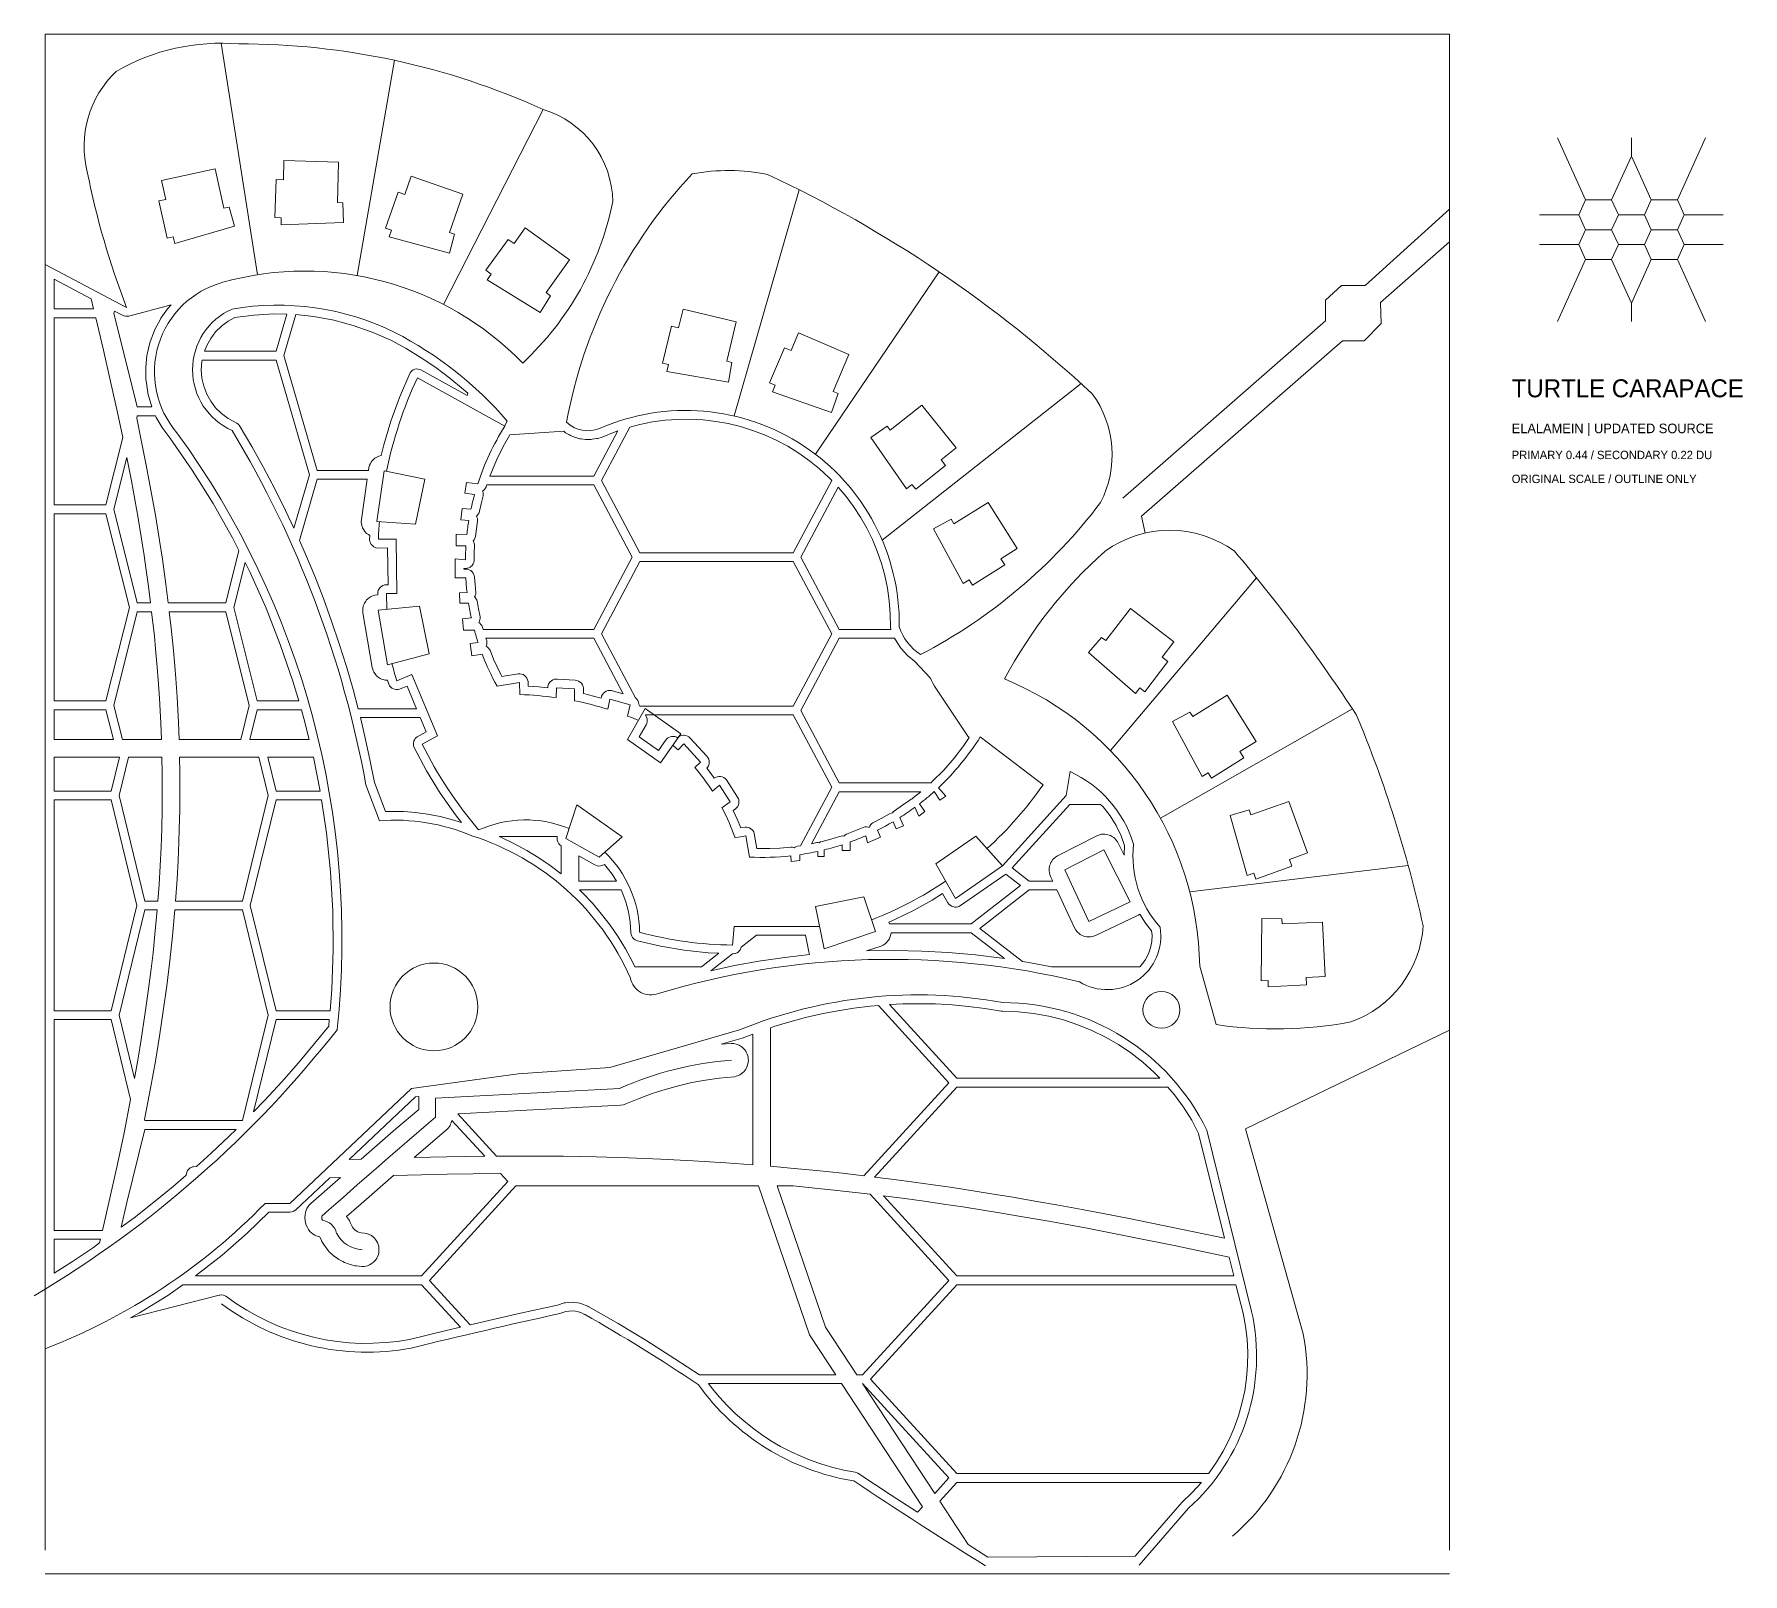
# Model space of a CAD drawing. Header units: inches. Extents: x 36 to 188, y -75 to 56.
# Drawn here: x 90.97 to 133.79, y 17.31 to 55.9 of the extents above; entities that cross this region are included whole.
import ezdxf

# ---------------------------------------------------------------- set-up
doc = ezdxf.new("R2010")
doc.units = ezdxf.units.IN
for name, color, linetype, lineweight in [('01_ORIGINAL_PLAN', 7, 'Continuous', 20), ('02_CONCEPT_CLOSED_AREAS', 7, 'Continuous', 15), ('03_CONCEPT_ICON', 7, 'Continuous', 15), ('04_TITLE', 7, 'Continuous', 15)]:
    doc.layers.add(name, color=color, linetype=linetype, lineweight=lineweight)

# ---------------------------------------------------------------- blocks, each defined once
blk = doc.blocks.new('02_TURTLE')
at = {"layer": '01_ORIGINAL_PLAN'}
for p, q in [((36.248, 17.906), (36.248, 55.9)), ((36.248, 55.9), (71.442, 55.9)), ((71.442, 55.9), (71.442, 17.906)), ((71.442, 17.312), (36.248, 17.312))]:
    blk.add_line(p, q, dxfattribs=at)
for points in [[(40.658, 55.675), (41.569, 49.871)], [(45, 55.245), (44.06, 49.85)], [(48.726, 54.013), (46.225, 49.126)], [(55.143, 52), (53.51, 46.333)], [(63.257, 44.272), (68.329, 48.719), (68.329, 49.231), (68.73, 49.6), (69.33, 49.6), (71.442, 51.512), (71.442, 50.696), (69.711, 49.177), (69.725, 48.651), (69.304, 48.218), (68.761, 48.218), (63.72, 43.82), (63.817, 43.397)], [(38.284, 49.049), (36.248, 50.129)], [(55.552, 45.371), (58.647, 49.945)], [(62.206, 47.145), (57.223, 43.22)], [(47.087, 44.63), (46.802, 44.667), (46.766, 44.393), (47.006, 44.362)], [(46.916, 43.993), (46.696, 44.016), (46.666, 43.73), (46.862, 43.709)], [(46.813, 43.357), (46.546, 43.371), (46.546, 43.074), (46.789, 43.074)], [(45.044, 43.247), (44.595, 43.241)], [(44.807, 41.482), (44.799, 41.881), (45.061, 41.886), (45.044, 43.247)], [(46.775, 42.728), (46.519, 42.748), (46.519, 42.277), (46.786, 42.274)], [(66.604, 42.276), (62.941, 37.945)], [(46.818, 41.908), (46.625, 41.902), (46.633, 41.638), (46.856, 41.638)], [(46.926, 41.27), (46.702, 41.249), (46.728, 40.961), (47.002, 40.962)], [(47.096, 40.651), (46.9, 40.63)], [(46.9, 40.63), (46.939, 40.324), (47.2, 40.358)], [(46.075, 38.317), (45.433, 39.849), (45.059, 39.693)], [(49.053, 39.272), (49.062, 39.519), (49.515, 39.492), (49.513, 39.194)], [(50.35, 38.981), (50.396, 39.232), (50.902, 39.093), (50.842, 38.811)], [(51.286, 38.996), (52.178, 38.364), (51.665, 37.64), (50.837, 38.227), (51.286, 38.996)], [(69.006, 38.995), (64.196, 36.253)], [(46.075, 38.317), (45.692, 38.109)], [(52.249, 38.111), (52.108, 37.96)], [(52.249, 38.111), (52.668, 37.654), (52.525, 37.523)], [(52.968, 36.924), (53.149, 37.079), (53.413, 36.661), (53.207, 36.514)], [(58.528, 36.918), (58.67, 36.704), (58.814, 36.799), (58.632, 37.014)], [(49.567, 36.583), (50.703, 35.787), (50.129, 35.27), (49.295, 35.742), (49.567, 36.583)], [(58.043, 36.524), (58.141, 36.305), (58.295, 36.419), (58.155, 36.608)], [(57.496, 36.162), (57.572, 35.985), (57.754, 36.063), (57.668, 36.267)], [(53.805, 35.806), (53.533, 35.759)], [(53.805, 35.806), (53.805, 35.806)], [(56.221, 35.586), (56.221, 35.439), (56.423, 35.439), (56.423, 35.655)], [(56.812, 35.811), (56.853, 35.634), (57.179, 35.773), (57.105, 35.949)], [(58.564, 35.106), (59.058, 34.241), (60.235, 35.059), (59.57, 35.799), (58.564, 35.106)], [(54.929, 35.306), (54.944, 35.165), (55.16, 35.189), (55.16, 35.336)], [(55.61, 35.419), (55.608, 35.288), (55.771, 35.288), (55.771, 35.457)], [(70.407, 35.063), (64.93, 34.409)], [(53.515, 33.54), (53.473, 33.07)], [(53.515, 33.54), (55.65, 33.54)], [(65.18, 32.538), (65.591, 31.078)], [(71.442, 30.938), (66.326, 28.468)], [(46.027, 28.759), (46.027, 29.23), (50.643, 29.479)], [(66.326, 28.468), (67.775, 23.323)]]:
    blk.add_lwpolyline(points, dxfattribs=at)
for points in [[(43.572, 51.68), (43.598, 52.69), (42.23, 52.734), (42.214, 52.252), (42.035, 52.258), (42.004, 51.303), (42.163, 51.298), (42.158, 51.123), (43.721, 51.177), (43.704, 51.675)], [(40.725, 51.537), (40.502, 52.523), (39.164, 52.23), (39.268, 51.758), (39.093, 51.72), (39.298, 50.787), (39.453, 50.821), (39.491, 50.65), (40.993, 51.087), (40.853, 51.565)], [(46.381, 50.933), (46.709, 51.889), (45.415, 52.34), (45.257, 51.885), (45.088, 51.944), (44.773, 51.041), (44.923, 50.989), (44.866, 50.824), (46.374, 50.409), (46.506, 50.889)], [(48.804, 49.422), (49.389, 50.246), (48.277, 51.045), (47.995, 50.654), (47.85, 50.758), (47.292, 49.982), (47.421, 49.889), (47.319, 49.747), (48.648, 48.921), (48.911, 49.345)], [(53.327, 47.704), (53.561, 48.687), (52.231, 49.012), (52.116, 48.544), (51.942, 48.586), (51.715, 47.658), (51.87, 47.62), (51.829, 47.45), (53.37, 47.181), (53.455, 47.672)], [(55.995, 46.944), (56.387, 47.876), (55.128, 48.415), (54.938, 47.972), (54.774, 48.042), (54.397, 47.164), (54.544, 47.101), (54.475, 46.94), (55.951, 46.422), (56.116, 46.892)], [(57.426, 45.973), (58.218, 46.601), (59.075, 45.534), (58.699, 45.232), (58.811, 45.092), (58.066, 44.493), (57.966, 44.618), (57.83, 44.508), (56.934, 45.791), (57.343, 46.076)], [(45.757, 44.748), (44.738, 44.957), (44.556, 43.684), (45.524, 43.622)], [(59.019, 43.63), (59.878, 44.165), (60.608, 43.006), (60.2, 42.749), (60.296, 42.598), (59.487, 42.088), (59.402, 42.222), (59.254, 42.129), (58.511, 43.505), (58.949, 43.742)], [(45.629, 41.562), (44.593, 41.461), (44.828, 40.095), (45.865, 40.369)], [(62.827, 40.702), (63.445, 41.502), (64.534, 40.672), (64.241, 40.288), (64.384, 40.18), (63.804, 39.42), (63.677, 39.516), (63.571, 39.377), (62.394, 40.407), (62.722, 40.782)], [(65.006, 38.799), (65.865, 39.334), (66.595, 38.175), (66.187, 37.918), (66.283, 37.767), (65.474, 37.257), (65.389, 37.391), (65.242, 37.298), (64.498, 38.674), (64.936, 38.911)], [(66.464, 36.332), (67.417, 36.67), (67.882, 35.382), (67.428, 35.218), (67.489, 35.05), (66.59, 34.725), (66.536, 34.875), (66.372, 34.816), (65.94, 36.319), (66.419, 36.457)], [(61.796, 34.957), (62.78, 35.461), (63.435, 34.152), (62.399, 33.663)], [(55.549, 34.034), (56.763, 34.283), (57.058, 33.412), (55.766, 32.976)], [(67.244, 33.6), (68.254, 33.648), (68.327, 32.28), (67.845, 32.255), (67.855, 32.076), (66.9, 32.025), (66.892, 32.184), (66.717, 32.175), (66.739, 33.739), (67.237, 33.732)]]:
    blk.add_lwpolyline(points, close=True, dxfattribs=at)
for points in [[(44.283, 37.084, 0.090917), (40.931, 45.968, -0.652582), (40.931, 49.011, -0.158741), (45.004, 48.425, -0.098355), (47.824, 46.203), (47.755, 46.078)], [(47.087, 44.63, -0.062406), (47.763, 46.073), (45.572, 47.29, 0.058367), (44.801, 44.944, 0.058367)], [(50.14, 46.014, -0.546754), (57.65, 41.045, 0.171391), (58.184, 40.351, 0.171391)], [(46.916, 43.993, -0.01479), (47.006, 44.362, -0.01479)], [(44.621, 43.68, 0.010358), (44.595, 43.241)], [(46.813, 43.357, -0.013879), (46.862, 43.709)], [(60.29, 39.74, -0.089338), (62.813, 42.944, -0.322066), (66.051, 42.944, -0.030946), (69.111, 38.833, -0.044664), (70.78, 33.554, -0.301674), (68.967, 31.144, -0.082145), (65.591, 31.078)], [(46.775, 42.728, -0.013523), (46.789, 43.074, -0.013523)], [(46.818, 41.908, -0.014342), (46.786, 42.274)], [(46.926, 41.27, -0.014645), (46.856, 41.638)], [(47.096, 40.651, -0.012679), (47.002, 40.962)], [(48.142, 39.35), (48.13, 39.649), (47.57, 39.561, -0.034306), (47.2, 40.358, -0.034306)], [(44.936, 40.124, 0.010564), (45.059, 39.693, 0.010564)], [(60.29, 39.74, -0.300089), (65.18, 32.538)], [(59.849, 35.488, 0.057164), (61.253, 37.088), (59.681, 38.289, -0.064319), (58.632, 37.014, -0.064319)], [(45.692, 38.109, 0.060935), (47.109, 35.956, -0.206423), (49.375, 35.99)], [(59.998, 35.322), (60.235, 35.059), (61.831, 36.816), (61.933, 37.418, -0.214593), (63.522, 35.602, 0.212382), (64.188, 33.517, -0.642649), (62.166, 32.15, 0.132984), (51.615, 31.858, -0.471407), (50.913, 32.245)], [(46.935, 35.809, 0.119192), (44.621, 36.188), (44.283, 37.084)], [(58.528, 36.918, -0.018836), (58.155, 36.608, -0.018836)], [(58.043, 36.524, -0.017658), (57.668, 36.267, -0.017658)], [(57.496, 36.162, -0.017305), (57.105, 35.949, -0.017305)], [(54.929, 35.306, -0.040089), (53.897, 35.276), (53.805, 35.806)], [(56.221, 35.586, -0.018166), (55.771, 35.457, -0.018166)], [(56.812, 35.811, -0.016254), (56.423, 35.655, -0.016254)], [(50.274, 35.4, -0.198705), (51.143, 33.392, 0.063223), (53.473, 33.07)], [(55.61, 35.419, -0.017778), (55.16, 35.336, -0.017778)], [(56.959, 33.703, 0.056142), (58.811, 34.673)], [(53.65, 30.945, -0.14301), (60.243, 31.63, -0.286424), (65.36, 28.431), (66.481, 23.89, -0.272091), (64.9, 18.954), (63.661, 17.533)], [(53.65, 30.945), (50.4, 30.004), (48.095, 29.84), (45.427, 29.473), (42.376, 26.597), (41.758, 26.597, -0.10797), (36.248, 22.954)]]:
    blk.add_lwpolyline(points, format="xyb", dxfattribs=at)
for centre, radius in [((45.989, 31.521), 1.1), ((64.22, 31.448), 0.463)]:
    blk.add_circle(centre, radius, dxfattribs=at)
for centre, radius, start, end in [((40.658, 50.423), 5.252, 85.2142, 120.0956), ((41.139, 37.317), 18.339, 65.5622, 90.1344), ((39.813, 53.089), 2.593, 133.6015, 194.2753), ((48.026, 51.672), 2.444, 0.7167, 73.3418), ((57.911, 56.571), 21.019, 191.3089, 200.9684), ((61.436, 43.951), 12.326, 136.7478, 169.6154), ((53.373, 47.535), 4.948, 78.6004, 100.6499), ((40.939, 23.771), 31.601, 47.0054, 64.8874), ((43.034, 53.196), 7.583, 313.0815, 348.6437), ((41.312, 47.434), 2.33, 105.2161, 220.7715), ((42.751, 42.34), 7.624, 44.2289, 105.6047), ((60.387, 45.356), 2.599, 332.6099, 36.0186), ((22.064, 33.195), 21.619, 354.0583, 36.0319), ((49.852, 46.755), 0.794, 227.0981, 291.2465), ((51.961, 52.291), 13.465, 297.5281, 322.8549), ((47.898, 31.093), 8.26, 81.9573, 88.3074), ((47.898, 31.093), 8.26, 72.7279, 78.7214), ((47.898, 31.093), 8.26, 67.0855, 69.118), ((48.363, 33.974), 5.47, 46.7825, 48.644), ((48.363, 33.974), 5.47, 32.6388, 40.4465), ((48.363, 33.974), 5.47, 19.0436, 27.6609), ((44.996, 29.643), 6.464, 23.734, 72.5429), ((22.02, 47.825), 27.364, 300.648, 321.9453), ((54.073, 21.787), 8.422, 94.2501, 114.0352), ((177.596, -125.015), 202.378, 130.55026, 131.62005), ((43.293, 26.24), 0.119, 162.5746, 211.3187), ((43.119, 25.741), 0.443, 13.2811, 80.611), ((44.225, 26.196), 0.761, 207.5896, 267.5639), ((44.306, 28.951), 6.083, 233.183, 280.5392), ((83.889, -134.15), 161.762, 102.40484, 103.75801), ((49.433, 23.211), 0.689, 61.2688, 115.2094), ((27.349, -15.654), 45.391, 56.1832, 60.407), ((62.535, 22.313), 5.337, 310.4718, 10.9016), ((57.468, 25.543), 5.979, 215.6658, 260.7622), ((129.159, 128.7), 131.041, 236.3299, 238.04792)]:
    blk.add_arc(centre, radius, start, end, dxfattribs=at)
at = {"layer": '02_CONCEPT_CLOSED_AREAS'}
for points in [[(36.468, 49.763), (37.398, 49.27), (37.46, 49.014), (36.468, 49.014)], [(39.314, 49.019), (39.146, 48.78), (39.132, 48.757), (38.994, 48.497), (38.983, 48.472), (38.878, 48.193), (38.869, 48.166), (38.801, 47.877), (38.796, 47.849), (38.765, 47.557), (38.764, 47.529), (38.77, 47.238), (38.772, 47.21), (38.814, 46.922), (38.819, 46.896), (38.897, 46.615), (38.919, 46.558), (38.554, 46.558), (37.966, 48.904), (37.98, 48.961), (38.199, 48.846), (38.218, 48.839), (38.258, 48.831), (38.299, 48.83), (38.339, 48.837), (39.399, 49.114)], [(40.293, 48.098), (40.393, 48.277), (40.517, 48.441), (40.664, 48.586), (40.832, 48.71), (40.999, 48.798), (41.472, 48.861), (41.977, 48.888), (42.3, 48.88), (42.031, 47.954), (40.238, 47.954)], [(42.982, 48.823), (43.477, 48.732), (43.965, 48.602), (44.442, 48.434), (44.906, 48.228), (45.292, 48.019), (45.669, 47.79), (46.035, 47.544), (46.387, 47.28), (46.726, 46.999), (46.836, 46.899), (46.821, 46.848), (45.66, 47.492), (45.639, 47.499), (45.597, 47.508), (45.554, 47.509), (45.511, 47.501), (45.471, 47.485), (45.435, 47.462), (45.419, 47.447), (45.391, 47.414), (45.38, 47.396), (45.121, 46.796), (44.907, 46.202), (44.731, 45.609), (44.668, 45.34), (44.606, 45.324), (44.571, 45.309), (44.538, 45.292), (44.507, 45.271), (44.478, 45.248), (44.438, 45.205), (44.415, 45.175), (44.396, 45.144), (44.373, 45.095), (44.357, 45.039), (44.346, 44.968), (43.064, 44.968), (42.228, 47.844), (42.526, 48.871)], [(36.468, 48.794), (37.513, 48.794), (37.706, 47.978), (37.885, 47.197), (38.057, 46.417), (38.189, 45.79), (37.767, 44.102), (36.468, 44.102)], [(42.268, 43.962), (41.997, 44.505), (41.716, 45.038), (41.423, 45.564), (41.109, 46.097), (41.083, 46.127), (41.051, 46.153), (40.832, 46.27), (40.664, 46.393), (40.517, 46.538), (40.393, 46.702), (40.293, 46.882), (40.219, 47.075), (40.174, 47.278), (40.158, 47.49), (40.174, 47.701), (40.181, 47.734), (42.031, 47.734), (42.867, 44.858), (42.477, 43.518)], [(39.011, 46.338), (39.03, 46.295), (39.177, 46.04), (39.192, 46.017), (39.369, 45.783), (39.932, 44.97), (40.455, 44.135), (40.938, 43.28), (41.101, 42.956), (40.773, 41.645), (39.33, 41.645), (39.27, 42.113), (39.182, 42.741), (39.109, 43.213), (39.006, 43.842), (38.895, 44.469), (38.777, 45.097), (38.652, 45.725), (38.538, 46.274), (38.554, 46.338)], [(51.15, 46.12), (51.465, 46.182), (51.781, 46.224), (52.099, 46.247), (52.417, 46.25), (52.734, 46.233), (53.049, 46.196), (53.362, 46.14), (53.671, 46.065), (53.976, 45.97), (54.276, 45.856), (54.569, 45.723), (54.855, 45.571), (55.132, 45.399), (55.399, 45.211), (55.651, 45.007), (55.888, 44.79), (55.952, 44.722), (55.957, 44.713), (54.993, 42.901), (51.149, 42.901), (50.184, 44.713), (50.897, 46.053)], [(47.427, 44.925), (47.579, 45.279), (47.754, 45.623), (47.894, 45.861), (49.24, 45.948), (49.287, 45.913), (49.383, 45.856), (49.41, 45.842), (49.512, 45.8), (49.541, 45.79), (49.647, 45.762), (49.677, 45.756), (49.786, 45.743), (49.816, 45.742), (49.927, 45.744), (49.957, 45.746), (50.067, 45.764), (50.097, 45.771), (50.205, 45.804), (50.532, 45.936), (50.597, 45.957), (49.993, 44.823), (47.39, 44.823)], [(38.291, 45.289), (38.405, 44.702), (38.491, 44.235), (38.573, 43.767), (38.65, 43.3), (38.723, 42.833), (38.769, 42.522), (38.834, 42.055), (38.886, 41.645), (38.554, 41.645), (37.966, 43.992)], [(44.375, 43.23), (44.381, 43.188), (44.395, 43.149), (44.405, 43.13), (44.417, 43.112), (44.445, 43.081), (44.478, 43.055), (44.496, 43.045), (44.535, 43.029), (44.577, 43.022), (44.827, 43.024), (44.838, 42.102), (44.795, 42.101), (44.752, 42.096), (44.711, 42.083), (44.673, 42.061), (44.656, 42.048), (44.626, 42.017), (44.614, 42), (44.594, 41.961), (44.583, 41.92), (44.58, 41.898), (44.58, 41.851), (44.507, 41.841), (44.47, 41.831), (44.435, 41.817), (44.402, 41.801), (44.37, 41.781), (44.328, 41.747), (44.301, 41.72), (44.278, 41.69), (44.246, 41.64), (44.225, 41.591), (44.214, 41.555), (44.207, 41.518), (44.203, 41.459), (44.208, 41.394), (44.444, 40.029), (44.455, 39.982), (44.468, 39.946), (44.484, 39.912), (44.513, 39.866), (44.552, 39.82), (44.593, 39.784), (44.643, 39.752), (44.677, 39.736), (44.713, 39.723), (44.766, 39.711), (44.825, 39.706), (44.856, 39.609), (44.876, 39.57), (44.904, 39.537), (44.937, 39.51), (44.956, 39.499), (44.996, 39.482), (45.038, 39.474), (45.06, 39.473), (45.103, 39.477), (45.144, 39.49), (45.315, 39.562), (45.553, 38.995), (44.089, 38.995), (43.962, 39.474), (43.795, 40.051), (43.616, 40.62), (43.423, 41.189), (43.217, 41.754), (42.999, 42.314), (42.768, 42.869), (42.617, 43.209), (43.064, 44.748), (44.314, 44.748), (44.17, 43.739), (44.167, 43.675), (44.173, 43.616), (44.186, 43.563), (44.199, 43.528), (44.227, 43.476), (44.259, 43.432), (44.301, 43.39), (44.344, 43.357), (44.379, 43.337)], [(46.993, 43.229), (47.014, 43.267), (47.028, 43.309), (47.053, 43.503), (47.082, 43.695), (47.08, 43.737), (47.077, 43.758), (47.064, 43.798), (47.052, 43.82), (47.069, 43.835), (47.097, 43.868), (47.118, 43.905), (47.131, 43.946), (47.172, 44.126), (47.224, 44.326), (47.226, 44.348), (47.224, 44.392), (47.22, 44.414), (47.209, 44.447), (47.236, 44.468), (47.251, 44.483), (47.276, 44.517), (47.294, 44.555), (47.311, 44.603), (49.993, 44.603), (50.958, 42.791), (49.993, 40.979), (47.226, 40.979), (47.207, 41.042), (47.187, 41.081), (47.159, 41.116), (47.143, 41.131), (47.112, 41.152), (47.13, 41.187), (47.142, 41.229), (47.145, 41.25), (47.145, 41.294), (47.104, 41.495), (47.068, 41.696), (47.061, 41.717), (47.041, 41.757), (47.028, 41.775), (47.008, 41.797), (47.023, 41.827), (47.03, 41.848), (47.035, 41.868), (47.038, 41.911), (47.019, 42.11), (47.006, 42.289), (46.998, 42.332), (46.991, 42.353), (46.972, 42.392), (46.945, 42.427), (46.911, 42.455), (46.873, 42.476), (46.831, 42.49), (46.788, 42.494), (46.739, 42.495), (46.739, 42.51), (46.779, 42.508), (46.821, 42.513), (46.861, 42.525), (46.898, 42.545), (46.915, 42.558), (46.945, 42.588), (46.968, 42.623), (46.985, 42.662), (46.994, 42.703), (46.995, 42.724), (46.999, 42.893), (47.008, 43.083), (47.007, 43.104), (46.997, 43.145), (46.98, 43.183), (46.968, 43.201)], [(56.316, 44.315), (56.506, 44.06), (56.68, 43.794), (56.837, 43.518), (56.977, 43.232), (57.099, 42.939), (57.202, 42.638), (57.287, 42.33), (57.353, 42.016), (57.399, 41.698), (57.425, 41.375), (57.431, 41.042), (57.435, 41), (57.441, 40.979), (56.148, 40.979), (55.184, 42.791), (56.119, 44.548)], [(36.468, 43.882), (37.767, 43.882), (38.354, 41.535), (37.767, 39.189), (36.468, 39.189)], [(41.379, 42.406), (41.78, 41.515), (42.138, 40.607), (42.455, 39.685), (42.601, 39.189), (41.56, 39.189), (40.972, 41.535), (41.253, 42.656)], [(51.121, 39.109), (51.112, 39.157), (51.095, 39.198), (51.07, 39.235), (51.037, 39.267), (50.184, 40.869), (51.149, 42.681), (54.993, 42.681), (55.957, 40.869), (54.993, 39.057), (51.149, 39.057)], [(38.913, 41.425), (38.981, 40.81), (39.012, 40.499), (39.053, 40.032), (39.078, 39.721), (39.11, 39.255), (39.128, 38.944), (39.143, 38.633), (39.159, 38.22), (38.181, 38.22), (37.966, 39.079), (38.554, 41.425)], [(39.599, 38.22), (39.583, 38.652), (39.567, 38.968), (39.549, 39.282), (39.516, 39.754), (39.492, 40.069), (39.45, 40.541), (39.402, 41.012), (39.356, 41.425), (40.773, 41.425), (41.361, 39.079), (41.146, 38.22)], [(50.734, 39.367), (50.433, 39.449), (50.39, 39.452), (50.348, 39.447), (50.307, 39.433), (50.27, 39.412), (50.237, 39.384), (50.21, 39.351), (50.191, 39.312), (50.177, 39.261), (49.986, 39.312), (49.734, 39.372), (49.734, 39.513), (49.725, 39.556), (49.708, 39.597), (49.683, 39.634), (49.651, 39.664), (49.613, 39.688), (49.572, 39.704), (49.528, 39.711), (49.075, 39.738), (49.032, 39.736), (49.01, 39.732), (48.969, 39.718), (48.931, 39.695), (48.899, 39.666), (48.885, 39.649), (48.863, 39.611), (48.854, 39.591), (48.844, 39.548), (48.842, 39.521), (48.614, 39.543), (48.353, 39.561), (48.348, 39.679), (48.337, 39.721), (48.319, 39.761), (48.293, 39.796), (48.261, 39.825), (48.223, 39.848), (48.182, 39.862), (48.139, 39.868), (48.096, 39.866), (47.691, 39.802), (47.664, 39.855), (47.571, 40.046), (47.485, 40.24), (47.395, 40.46), (47.383, 40.479), (47.355, 40.514), (47.321, 40.542), (47.294, 40.556), (47.307, 40.59), (47.312, 40.611), (47.316, 40.654), (47.311, 40.697), (47.292, 40.759), (49.993, 40.759)], [(57.533, 40.759), (57.553, 40.721), (57.673, 40.534), (57.695, 40.504), (57.858, 40.327), (58.036, 40.188), (58.437, 39.762), (58.458, 39.702), (58.49, 39.632), (58.534, 39.556), (59.334, 38.356), (59.371, 38.306), (59.402, 38.269), (59.272, 38.074), (59.028, 37.758), (58.764, 37.458), (58.477, 37.17), (58.448, 37.135), (56.148, 37.135), (55.184, 38.947), (56.148, 40.759)], [(36.468, 38.969), (37.767, 38.969), (37.954, 38.22), (36.468, 38.22)], [(42.729, 38.75), (42.859, 38.22), (41.373, 38.22), (41.56, 38.969), (42.665, 38.969)], [(45.795, 38.415), (45.568, 38.291), (45.535, 38.263), (45.521, 38.247), (45.497, 38.211), (45.488, 38.192), (45.481, 38.172), (45.473, 38.13), (45.473, 38.087), (45.476, 38.065), (45.489, 38.024), (45.802, 37.435), (46.147, 36.874), (46.526, 36.335), (46.681, 36.14), (46.431, 36.22), (46.145, 36.293), (45.83, 36.354), (45.524, 36.395), (45.23, 36.417), (44.921, 36.421), (44.771, 36.415), (44.496, 37.144), (44.385, 37.718), (44.258, 38.302), (44.144, 38.775), (45.645, 38.775)], [(55.179, 35.562), (55.104, 35.549), (55.062, 35.534), (55.043, 35.523), (55.02, 35.506), (54.993, 35.517), (54.972, 35.522), (54.93, 35.526), (54.656, 35.503), (54.407, 35.49), (54.158, 35.488), (54.083, 35.49), (54.017, 35.865), (54.002, 35.905), (53.979, 35.942), (53.965, 35.958), (53.932, 35.986), (53.894, 36.007), (53.853, 36.021), (53.832, 36.025), (53.789, 36.026), (53.676, 36.007), (53.588, 36.226), (53.488, 36.444), (53.542, 36.482), (53.575, 36.512), (53.602, 36.547), (53.612, 36.567), (53.621, 36.587), (53.631, 36.63), (53.633, 36.675), (53.626, 36.718), (53.619, 36.739), (53.599, 36.779), (53.322, 37.215), (53.291, 37.247), (53.255, 37.272), (53.214, 37.289), (53.171, 37.298), (53.126, 37.298), (53.083, 37.289), (53.042, 37.271), (53.013, 37.251), (52.932, 37.365), (52.827, 37.502), (52.845, 37.524), (52.867, 37.561), (52.876, 37.581), (52.886, 37.623), (52.888, 37.666), (52.885, 37.687), (52.875, 37.729), (52.856, 37.768), (52.83, 37.802), (52.412, 38.259), (52.38, 38.288), (52.343, 38.31), (52.303, 38.324), (52.261, 38.33), (52.24, 38.331), (52.198, 38.325), (52.158, 38.311), (52.121, 38.289), (52.094, 38.266), (52.068, 38.28), (52.048, 38.288), (52.027, 38.294), (51.984, 38.3), (51.941, 38.297), (51.92, 38.293), (51.879, 38.277), (51.842, 38.254), (51.811, 38.224), (51.613, 37.947), (51.128, 38.29), (51.304, 38.591), (51.322, 38.631), (51.328, 38.652), (51.334, 38.696), (51.331, 38.74), (51.319, 38.782), (51.31, 38.802), (51.288, 38.837), (54.993, 38.837), (55.957, 37.025)], [(38.105, 37.78), (37.897, 36.928), (36.468, 36.928), (36.468, 37.78)], [(39.171, 37.78), (39.178, 37.389), (39.18, 36.922), (39.176, 36.456), (39.166, 35.989), (39.15, 35.523), (39.128, 35.056), (39.1, 34.59), (39.07, 34.175), (38.743, 34.175), (38.096, 36.818), (38.332, 37.78)], [(39.511, 34.175), (39.549, 34.719), (39.575, 35.19), (39.595, 35.662), (39.606, 35.978), (39.616, 36.45), (39.62, 36.921), (39.618, 37.393), (39.612, 37.78), (41.598, 37.78), (41.833, 36.818), (41.187, 34.175)], [(43.133, 36.928), (42.033, 36.928), (41.824, 37.78), (42.966, 37.78)], [(58.187, 36.915), (58.003, 36.767), (57.974, 36.732), (57.952, 36.724), (57.914, 36.702), (57.734, 36.574), (57.531, 36.439), (57.499, 36.408), (57.48, 36.381), (57.447, 36.376), (57.406, 36.362), (57.197, 36.245), (56.985, 36.134), (56.967, 36.121), (56.936, 36.09), (56.911, 36.054), (56.895, 36.015), (56.871, 36.023), (56.829, 36.031), (56.787, 36.03), (56.745, 36.021), (56.537, 35.934), (56.326, 35.853), (56.288, 35.829), (56.259, 35.802), (56.218, 35.806), (56.197, 35.804), (56.154, 35.795), (55.936, 35.729), (55.716, 35.67), (55.674, 35.654), (55.644, 35.636), (55.609, 35.639), (55.587, 35.638), (55.454, 35.611), (56.148, 36.915)], [(36.468, 36.708), (37.897, 36.708), (38.543, 34.065), (37.897, 31.423), (36.468, 31.423)], [(43.294, 35.882), (43.394, 34.91), (43.45, 33.932), (43.462, 32.95), (43.428, 31.966), (43.384, 31.423), (42.033, 31.423), (41.386, 34.065), (42.033, 36.708), (43.17, 36.708)], [(61.929, 36.597), (62.696, 36.597), (62.757, 36.535), (62.933, 36.311), (63.085, 36.068), (63.212, 35.81), (63.299, 35.569), (63.286, 35.322), (63.116, 35.66), (63.081, 35.709), (63.055, 35.738), (63.026, 35.764), (62.995, 35.786), (62.947, 35.814), (62.912, 35.828), (62.854, 35.844), (62.799, 35.851), (62.76, 35.851), (62.722, 35.847), (62.684, 35.839), (62.648, 35.828), (62.602, 35.809), (61.618, 35.304), (61.564, 35.271), (61.519, 35.232), (61.494, 35.205), (61.472, 35.175), (61.453, 35.143), (61.437, 35.109), (61.424, 35.074), (61.414, 35.038), (61.408, 35.001), (61.406, 34.964), (61.407, 34.926), (61.412, 34.889), (61.425, 34.837), (61.442, 34.793), (61.498, 34.673), (60.91, 34.673), (60.483, 35.004)], [(49.08, 35.789), (49.075, 35.746), (49.076, 35.724), (49.078, 35.703), (49.09, 35.662), (49.109, 35.623), (49.122, 35.606), (49.151, 35.575), (49.18, 35.554), (49.18, 34.855), (48.901, 35.067), (48.618, 35.26), (48.315, 35.444), (47.991, 35.618), (47.679, 35.764), (47.62, 35.789)], [(50.456, 34.845), (50.563, 34.673), (49.62, 34.673), (49.62, 35.305), (50.021, 35.079), (50.059, 35.062), (50.08, 35.056), (50.122, 35.05), (50.164, 35.053), (50.204, 35.063), (50.224, 35.072), (50.26, 35.093), (50.299, 35.051)], [(57.39, 33.646), (57.539, 33.709), (58.02, 33.944), (58.477, 34.2), (58.735, 34.364), (58.867, 34.132), (58.892, 34.097), (58.923, 34.068), (58.959, 34.045), (58.979, 34.036), (59.02, 34.025), (59.042, 34.022), (59.084, 34.023), (59.126, 34.032), (59.146, 34.04), (59.184, 34.061), (60.322, 34.851), (60.693, 34.563), (59.452, 33.6), (57.406, 33.6)], [(50.706, 34.395), (50.796, 34.154), (50.863, 33.905), (50.906, 33.649), (50.924, 33.378), (50.931, 33.335), (50.946, 33.295), (50.968, 33.258), (50.998, 33.227), (51.033, 33.202), (51.072, 33.184), (51.093, 33.178), (51.667, 33.042), (52.261, 32.94), (52.861, 32.876), (53.128, 32.864), (52.695, 32.528), (51.022, 32.528), (50.958, 32.664), (50.787, 32.979), (50.607, 33.274), (50.406, 33.567), (50.19, 33.849), (49.96, 34.118), (49.717, 34.374), (49.634, 34.453), (50.677, 34.453)], [(62.045, 33.499), (62.078, 33.442), (62.116, 33.395), (62.156, 33.358), (62.188, 33.336), (62.221, 33.316), (62.256, 33.301), (62.292, 33.288), (62.351, 33.277), (62.406, 33.274), (62.444, 33.276), (62.482, 33.283), (62.519, 33.293), (62.565, 33.311), (63.602, 33.8), (63.645, 33.824), (63.679, 33.848), (63.825, 33.621), (63.975, 33.431), (63.985, 33.319), (63.977, 33.159), (63.947, 33.003), (63.895, 32.854), (63.823, 32.713), (63.731, 32.584), (63.678, 32.528), (61.467, 32.528), (60.895, 32.637), (60.74, 32.661), (59.669, 33.49), (60.91, 34.453), (61.601, 34.453)], [(39.052, 33.955), (38.997, 33.346), (38.948, 32.879), (38.893, 32.412), (38.813, 31.79), (38.746, 31.323), (38.65, 30.7), (38.573, 30.233), (38.484, 29.729), (38.096, 31.313), (38.743, 33.955)], [(38.736, 28.696), (38.895, 29.53), (39.006, 30.158), (39.11, 30.787), (39.204, 31.416), (39.29, 32.045), (39.367, 32.674), (39.434, 33.303), (39.494, 33.955), (41.187, 33.955), (41.833, 31.313), (41.187, 28.671), (38.743, 28.671)], [(53.485, 32.85), (53.526, 32.856), (53.546, 32.862), (53.584, 32.88), (53.618, 32.904), (53.647, 32.935), (53.659, 32.952), (53.678, 32.989), (53.687, 33.019), (54.075, 33.32), (55.297, 33.32), (55.384, 32.898), (55.404, 32.831), (54.849, 32.769), (54.182, 32.673), (53.525, 32.556), (52.926, 32.429), (53.469, 32.85)], [(57.193, 33.047), (57.243, 33.069), (57.293, 33.102), (57.334, 33.138), (57.373, 33.183), (57.402, 33.23), (57.426, 33.285), (57.44, 33.338), (57.446, 33.38), (59.452, 33.38), (60.291, 32.73), (60.22, 32.741), (59.557, 32.822), (58.879, 32.881), (58.214, 32.918), (57.541, 32.933), (56.83, 32.924)], [(54.904, 31.148), (55.302, 31.255), (55.703, 31.348), (56.107, 31.426), (56.512, 31.491), (56.92, 31.54), (57.126, 31.558), (58.894, 29.622), (56.763, 27.289), (56.225, 27.351), (55.576, 27.42), (54.925, 27.483), (54.423, 27.527), (54.42, 27.537), (54.42, 30.995), (54.51, 31.027)], [(57.74, 31.596), (58.151, 31.602), (58.562, 31.594), (58.973, 31.571), (59.384, 31.533), (59.794, 31.481), (60.207, 31.413), (60.235, 31.41), (60.633, 31.396), (61.017, 31.355), (61.395, 31.287), (61.765, 31.193), (62.126, 31.075), (62.477, 30.932), (62.816, 30.766), (63.143, 30.577), (63.456, 30.366), (63.754, 30.133), (64.036, 29.88), (64.18, 29.732), (59.091, 29.732), (57.404, 31.579)], [(38.386, 29.202), (38.221, 28.362), (38.057, 27.583), (37.885, 26.803), (37.682, 25.919), (36.468, 25.919), (36.468, 31.203), (37.897, 31.203)], [(43.353, 31.042), (42.998, 30.6), (42.592, 30.116), (42.175, 29.643), (41.747, 29.18), (41.467, 28.89), (42.033, 31.203), (43.366, 31.203)], [(50.665, 29.059), (50.736, 29.069), (50.795, 29.088), (51.133, 29.229), (51.457, 29.349), (51.785, 29.455), (52.118, 29.546), (52.454, 29.623), (52.793, 29.686), (53.135, 29.734), (53.519, 29.772), (53.559, 29.781), (53.598, 29.793), (53.655, 29.82), (53.69, 29.842), (53.722, 29.867), (53.752, 29.896), (53.779, 29.927), (53.803, 29.961), (53.823, 29.996), (53.84, 30.034), (53.858, 30.092), (53.865, 30.133), (53.868, 30.174), (53.867, 30.215), (53.863, 30.256), (53.854, 30.296), (53.841, 30.335), (53.824, 30.373), (53.804, 30.409), (53.781, 30.443), (53.754, 30.474), (53.724, 30.503), (53.692, 30.528), (53.638, 30.561), (53.6, 30.577), (53.561, 30.59), (53.501, 30.602), (53.439, 30.605), (53.19, 30.583), (53.711, 30.734), (53.98, 30.837), (53.98, 27.563), (53.3, 27.613), (52.487, 27.664), (51.675, 27.706), (50.862, 27.738), (50.05, 27.761), (49.238, 27.776), (48.425, 27.783), (47.556, 27.781), (46.59, 28.839)], [(45.61, 29.276), (45.607, 29.23), (45.607, 28.952), (45.036, 28.461), (44.168, 27.706), (43.862, 27.695), (45.527, 29.265)], [(64.547, 29.316), (64.773, 29.006), (64.979, 28.679), (65.153, 28.351), (65.801, 25.725), (64.508, 25.996), (63.372, 26.225), (62.236, 26.443), (61.587, 26.562), (61.099, 26.648), (60.45, 26.759), (59.963, 26.839), (58.988, 26.991), (58.5, 27.062), (58.013, 27.13), (57.525, 27.195), (57.032, 27.257), (59.091, 29.512), (64.382, 29.512)], [(40.86, 28.284), (40.402, 27.853), (40.034, 27.522), (39.961, 27.516), (39.933, 27.509), (39.906, 27.499), (39.881, 27.485), (39.858, 27.468), (39.837, 27.448), (39.819, 27.425), (39.804, 27.401), (39.793, 27.374), (39.785, 27.346), (39.78, 27.3), (39.456, 27.021), (38.969, 26.623), (38.472, 26.235), (38.152, 25.997), (38.294, 26.616), (38.743, 28.451), (41.029, 28.451)], [(46.301, 28.441), (46.351, 28.492), (46.375, 28.525), (46.392, 28.552), (46.406, 28.579), (46.422, 28.618), (46.439, 28.678), (47.26, 27.779), (46.314, 27.766), (45.495, 27.747)], [(40.011, 24.778), (40.679, 25.301), (41.305, 25.849), (41.847, 26.377), (42.376, 26.377), (42.417, 26.381), (42.457, 26.392), (42.476, 26.401), (42.511, 26.423), (42.527, 26.437), (43.375, 27.236), (43.643, 27.246), (42.901, 26.591), (42.864, 26.554), (42.838, 26.521), (42.806, 26.47), (42.787, 26.427), (42.77, 26.372), (42.757, 26.301), (42.754, 26.244), (42.759, 26.164), (42.771, 26.107), (42.787, 26.053), (42.816, 25.99), (42.844, 25.942), (42.881, 25.895), (42.916, 25.861), (42.96, 25.827), (43.001, 25.804), (43.038, 25.787), (43.131, 25.755), (43.167, 25.67), (43.182, 25.64), (43.244, 25.538), (43.267, 25.504), (43.338, 25.415), (43.366, 25.385), (43.447, 25.307), (43.489, 25.272), (43.569, 25.214), (43.602, 25.192), (43.701, 25.137), (43.75, 25.114), (43.842, 25.078), (43.895, 25.062), (44.006, 25.035), (44.046, 25.028), (44.177, 25.015), (44.24, 25.018), (44.28, 25.024), (44.32, 25.035), (44.377, 25.058), (44.413, 25.078), (44.463, 25.114), (44.494, 25.143), (44.521, 25.174), (44.555, 25.224), (44.574, 25.26), (44.596, 25.319), (44.605, 25.359), (44.611, 25.4), (44.611, 25.461), (44.603, 25.523), (44.592, 25.563), (44.578, 25.601), (44.559, 25.638), (44.526, 25.689), (44.5, 25.721), (44.47, 25.75), (44.42, 25.788), (44.367, 25.817), (44.308, 25.839), (44.248, 25.851), (44.165, 25.86), (44.122, 25.871), (44.081, 25.887), (44.042, 25.908), (44.006, 25.934), (43.974, 25.965), (43.946, 25.999), (43.927, 26.032), (43.891, 26.12), (43.869, 26.167), (43.847, 26.202), (43.8, 26.264), (44.164, 26.586), (44.971, 27.292), (45.676, 27.312), (46.323, 27.326), (46.969, 27.336), (47.66, 27.342), (47.839, 27.145), (45.678, 24.778)], [(55.392, 23.329), (55.402, 23.303), (55.416, 23.279), (56.058, 22.301), (52.641, 22.301), (52.029, 22.703), (51.321, 23.149), (50.602, 23.584), (49.87, 24.008), (49.847, 24.02), (49.671, 24.089), (49.646, 24.094), (49.461, 24.12), (49.275, 24.105), (49.249, 24.102), (49.081, 24.047), (48.158, 23.841), (46.896, 23.55), (45.875, 24.668), (48.037, 27.035), (54.126, 27.035)], [(55.799, 23.497), (54.591, 27.035), (54.992, 27.035), (55.531, 26.982), (56.015, 26.931), (56.922, 26.827), (58.894, 24.668), (56.732, 22.301), (56.584, 22.301)], [(57.258, 26.785), (57.792, 26.716), (58.277, 26.649), (58.761, 26.579), (59.246, 26.507), (60.216, 26.352), (60.7, 26.271), (61.347, 26.158), (62.317, 25.98), (63.449, 25.761), (64.581, 25.532), (65.918, 25.25), (66.035, 24.778), (59.091, 24.778)], [(37.608, 25.605), (37.452, 25.494), (36.929, 25.142), (36.468, 24.846), (36.468, 25.699), (37.63, 25.699)], [(38.611, 23.852), (39.316, 24.291), (39.697, 24.558), (45.678, 24.558), (46.651, 23.492), (46.295, 23.408), (45.375, 23.186), (45.075, 23.138), (44.772, 23.106), (44.469, 23.09), (44.166, 23.089), (43.865, 23.104), (43.565, 23.134), (43.267, 23.18), (42.973, 23.241), (42.682, 23.317), (42.395, 23.408), (42.112, 23.513), (41.835, 23.633), (41.564, 23.768), (41.3, 23.917), (41.042, 24.08), (40.769, 24.272), (40.731, 24.289), (40.711, 24.295), (40.669, 24.301), (40.626, 24.298), (40.606, 24.294), (38.385, 23.727)], [(66.328, 23.516), (66.367, 23.19), (66.385, 22.864), (66.38, 22.539), (66.354, 22.217), (66.308, 21.898), (66.24, 21.583), (66.152, 21.274), (66.044, 20.971), (65.916, 20.676), (65.769, 20.389), (65.603, 20.112), (65.418, 19.845), (65.401, 19.824), (59.091, 19.824), (56.93, 22.191), (59.091, 24.558), (66.089, 24.558), (66.266, 23.843)], [(58.232, 18.989), (58.109, 18.855), (57.448, 19.284), (56.609, 19.837), (56.57, 19.853), (56.549, 19.858), (56.262, 19.912), (55.985, 19.979), (55.712, 20.059), (55.445, 20.152), (55.183, 20.257), (54.927, 20.375), (54.677, 20.506), (54.435, 20.648), (54.199, 20.802), (53.971, 20.968), (53.751, 21.145), (53.54, 21.332), (53.338, 21.53), (53.145, 21.739), (52.962, 21.957), (52.869, 22.081), (56.203, 22.081)], [(56.729, 22.081), (56.732, 22.081), (58.894, 19.714), (58.538, 19.324)], [(65.225, 19.604), (64.992, 19.347), (64.734, 19.099), (63.561, 17.752), (59.873, 17.733), (59.377, 18.045), (58.663, 19.134), (59.091, 19.604)]]:
    blk.add_lwpolyline(points, close=True, dxfattribs=at)
at = {"layer": '03_CONCEPT_ICON'}
for points in [[(74.146, 53.3), (74.849, 51.745)], [(76, 53.3), (76, 52.841)], [(77.854, 53.3), (77.151, 51.745)], [(75.504, 51.745), (76, 52.841)], [(76, 52.841), (76.496, 51.745)], [(74.849, 51.745), (74.681, 51.372)], [(74.849, 51.745), (75.504, 51.745)], [(75.504, 51.745), (75.673, 51.372)], [(76.496, 51.745), (76.327, 51.372)], [(77.151, 51.745), (76.496, 51.745)], [(77.151, 51.745), (77.319, 51.372)], [(73.7, 51.372), (74.681, 51.372)], [(74.681, 51.372), (74.849, 51)], [(74.681, 50.628), (74.849, 51)], [(74.849, 51), (75.504, 51)], [(75.504, 51), (75.673, 51.372)], [(75.504, 51), (75.673, 50.628)], [(75.673, 51.372), (76.327, 51.372)], [(76.327, 51.372), (76.496, 51)], [(76.496, 51), (76.327, 50.628)], [(76.496, 51), (77.151, 51)], [(77.319, 51.372), (77.151, 51)], [(77.151, 51), (77.319, 50.628)], [(77.319, 51.372), (78.3, 51.372)], [(74.681, 50.628), (73.7, 50.628)], [(74.849, 50.255), (74.681, 50.628)], [(75.673, 50.628), (75.504, 50.255)], [(75.673, 50.628), (76.327, 50.628)], [(76.327, 50.628), (76.496, 50.255)], [(77.319, 50.628), (77.151, 50.255)], [(77.319, 50.628), (78.3, 50.628)], [(74.849, 50.255), (74.146, 48.7)], [(75.504, 50.255), (74.849, 50.255)], [(75.504, 50.255), (76, 49.159)], [(76.496, 50.255), (76, 49.159)], [(76.496, 50.255), (77.151, 50.255)], [(77.151, 50.255), (77.854, 48.7)], [(76, 49.159), (76, 48.7)]]:
    blk.add_lwpolyline(points, dxfattribs=at)
at = {"layer": '04_TITLE'}
for s, height, p in [('TURTLE CARAPACE', 0.45, (73, 46.8)), ('ELALAMEIN | UPDATED SOURCE', 0.24, (73, 45.9)), ('PRIMARY 0.44 / SECONDARY 0.22 DU', 0.21, (73, 45.25)), ('ORIGINAL SCALE / OUTLINE ONLY', 0.21, (73, 44.65))]:
    blk.add_text(s, height=height, dxfattribs=at).set_placement(p)

msp = doc.modelspace()

# ---------------------------------------------------------------- block references
msp.add_blockref('02_TURTLE', (55, 0))

doc.saveas('drawing.dxf')
